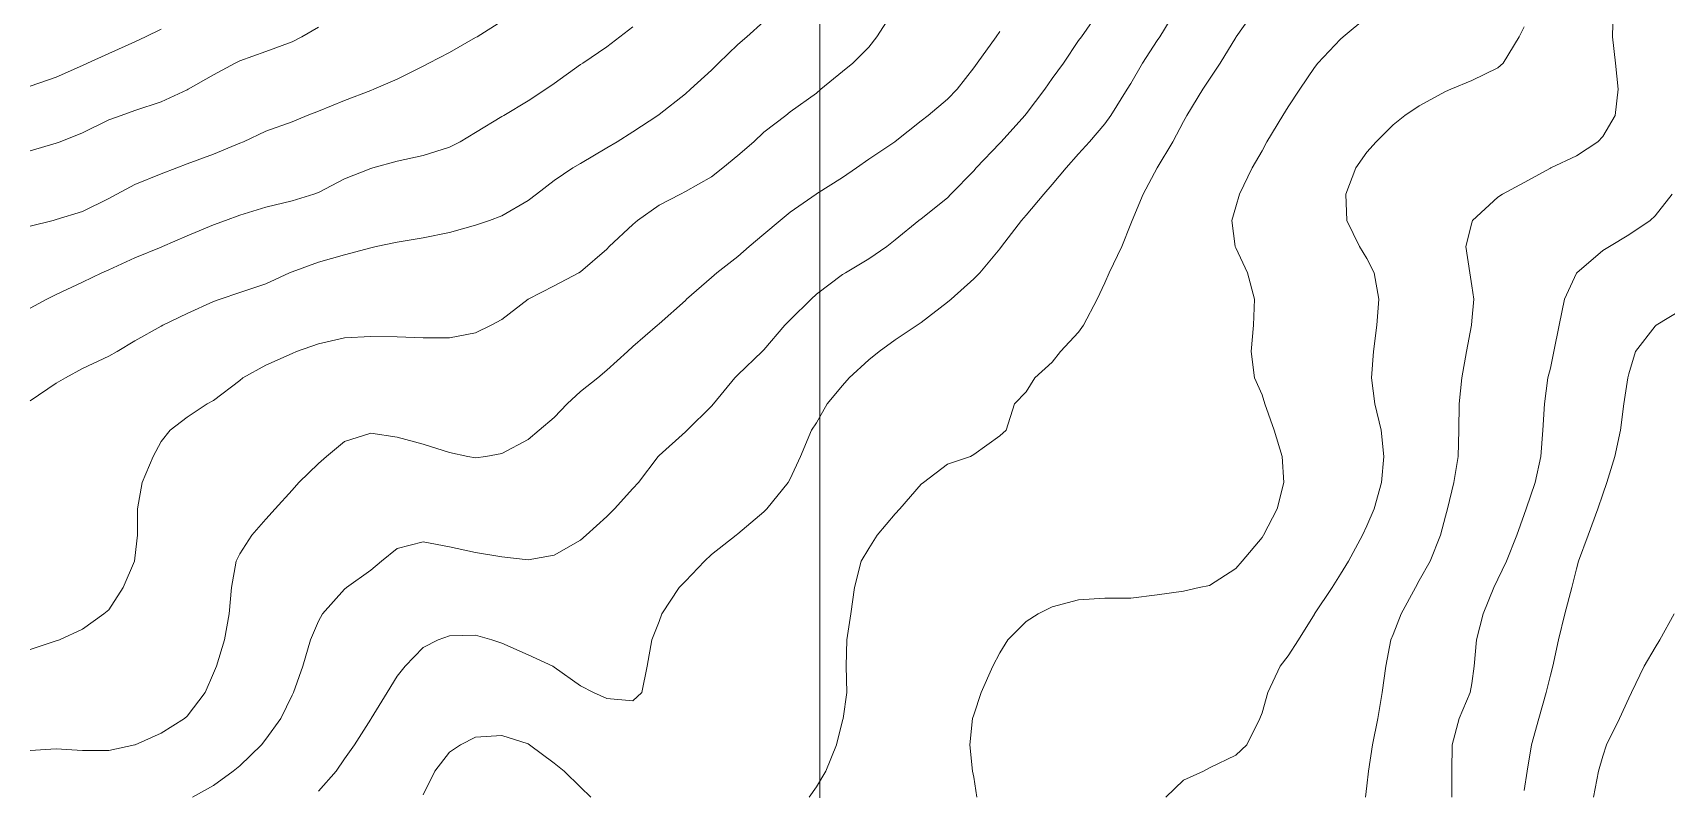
# Model space of a CAD drawing. Header units: centimetres. Extents: x 0 to 642158, y -847 to 649707.
# Drawn here: x 617151.8 to 617182.96, y 620236.4 to 620250.83 of the extents above; entities that cross this region are included whole.
import ezdxf

# ---------------------------------------------------------------- set-up
doc = ezdxf.new("R2010")
doc.units = ezdxf.units.CM
doc.header["$MEASUREMENT"] = 0
doc.layers.add('MEV_grille', color=254, linetype='Continuous', lineweight=9)
doc.layers.add('WAL_topographie 0.5', color=253, linetype='Continuous', lineweight=20)

# ---------------------------------------------------------------- blocks, each defined once
blk = doc.blocks.new('*U112')
at = {"layer": 'MEV_grille', "transparency": 33554687}
blk.add_lwpolyline([(0, 1825.476), (0, -1825.476)], dxfattribs=at)
blk = doc.blocks.new('*U113')
at = {"layer": 'MEV_grille', "color": 0, "linetype": 'ByBlock', "lineweight": -2, "transparency": 16777216}
blk.add_blockref('*U112', (1800, 0), dxfattribs=at)

msp = doc.modelspace()

# ---------------------------------------------------------------- linework, layer by layer
at = {"layer": 'WAL_topographie 0.5'}
for points in [[(617168.224, 620251.25), (617167.903, 620250.75), (617167.75, 620250.553), (617167.442, 620250.25), (617167.25, 620250.088), (617166.837, 620249.75), (617166.75, 620249.675), (617166.25, 620249.317), (617166.169, 620249.25), (617165.75, 620248.932), (617165.555, 620248.75), (617165.25, 620248.486), (617164.966, 620248.25), (617164.75, 620248.083), (617164.25, 620247.803), (617164.156, 620247.75), (617163.75, 620247.538), (617163.34, 620247.25), (617163.25, 620247.171), (617162.794, 620246.75), (617162.75, 620246.704), (617162.25, 620246.269), (617162.219, 620246.25), (617161.75, 620246.003), (617161.25, 620245.75), (617161.25, 620245.75), (617160.75, 620245.361), (617160.548, 620245.25), (617160.25, 620245.107), (617159.75, 620245.013), (617159.25, 620245.008), (617158.75, 620245.027), (617158.25, 620245.037), (617157.75, 620245.008), (617157.25, 620244.897), (617156.833, 620244.75), (617156.75, 620244.715), (617156.25, 620244.487), (617155.806, 620244.25), (617155.75, 620244.2), (617155.25, 620243.818), (617155.132, 620243.75), (617154.75, 620243.498), (617154.42, 620243.25), (617154.25, 620243.036), (617154.097, 620242.75), (617153.89, 620242.25), (617153.802, 620241.75), (617153.802, 620241.25), (617153.75, 620240.808), (617153.74, 620240.75), (617153.524, 620240.25), (617153.25, 620239.824), (617153.156, 620239.75), (617152.75, 620239.458), (617152.31, 620239.25), (617152.25, 620239.233), (617151.75, 620239.071)], [(617172.157, 620251.25), (617171.805, 620250.75), (617171.75, 620250.678), (617171.462, 620250.25), (617171.25, 620249.957), (617171.108, 620249.75), (617170.75, 620249.281), (617170.724, 620249.25), (617170.274, 620248.75), (617170.25, 620248.724), (617169.798, 620248.25), (617169.75, 620248.195), (617169.316, 620247.75), (617169.25, 620247.678), (617168.75, 620247.282), (617168.705, 620247.25), (617168.25, 620246.878), (617168.091, 620246.75), (617167.75, 620246.515), (617167.302, 620246.25), (617167.25, 620246.217), (617166.75, 620245.84), (617166.652, 620245.75), (617166.25, 620245.353), (617166.15, 620245.25), (617165.75, 620244.783), (617165.717, 620244.75), (617165.25, 620244.307), (617165.195, 620244.25), (617164.789, 620243.75), (617164.75, 620243.705), (617164.282, 620243.25), (617164.25, 620243.22), (617163.75, 620242.768), (617163.733, 620242.75), (617163.357, 620242.25), (617163.25, 620242.137), (617162.896, 620241.75), (617162.75, 620241.605), (617162.357, 620241.25), (617162.25, 620241.152), (617161.75, 620240.866), (617161.25, 620240.78), (617160.75, 620240.834), (617160.25, 620240.916), (617159.75, 620241.025), (617159.25, 620241.122), (617158.75, 620240.996), (617158.453, 620240.75), (617158.25, 620240.582), (617157.787, 620240.25), (617157.75, 620240.219), (617157.329, 620239.75), (617157.25, 620239.607), (617157.1, 620239.25), (617156.953, 620238.75), (617156.777, 620238.25), (617156.75, 620238.195), (617156.535, 620237.75), (617156.25, 620237.357), (617156.168, 620237.25), (617155.75, 620236.853), (617155.627, 620236.75), (617155.25, 620236.477), (617154.849, 620236.25)], [(617173.608, 620251.25), (617173.302, 620250.75), (617173.25, 620250.677), (617172.969, 620250.25), (617172.75, 620249.859), (617172.679, 620249.75), (617172.369, 620249.25), (617172.25, 620249.091), (617171.958, 620248.75), (617171.75, 620248.516), (617171.515, 620248.25), (617171.25, 620247.934), (617171.087, 620247.75), (617170.75, 620247.351), (617170.665, 620247.25), (617170.284, 620246.75), (617170.25, 620246.707), (617169.867, 620246.25), (617169.75, 620246.137), (617169.323, 620245.75), (617169.25, 620245.688), (617168.75, 620245.306), (617168.672, 620245.25), (617168.25, 620244.973), (617167.949, 620244.75), (617167.75, 620244.593), (617167.377, 620244.25), (617167.25, 620244.101), (617166.954, 620243.75), (617166.75, 620243.391), (617166.658, 620243.25), (617166.446, 620242.75), (617166.25, 620242.325), (617166.213, 620242.25), (617165.805, 620241.75), (617165.75, 620241.696), (617165.25, 620241.273), (617165.222, 620241.25), (617164.75, 620240.877), (617164.614, 620240.75), (617164.25, 620240.373), (617164.13, 620240.25), (617163.802, 620239.75), (617163.75, 620239.599), (617163.608, 620239.25), (617163.52, 620238.75), (617163.422, 620238.25), (617163.25, 620238.091), (617162.75, 620238.133), (617162.5, 620238.25), (617162.25, 620238.373), (617161.75, 620238.733), (617161.723, 620238.75), (617161.25, 620238.967), (617160.75, 620239.192), (617160.562, 620239.25), (617160.25, 620239.344), (617159.75, 620239.33), (617159.536, 620239.25), (617159.25, 620239.104), (617158.903, 620238.75), (617158.75, 620238.56), (617158.562, 620238.25), (617158.259, 620237.75), (617158.25, 620237.737), (617157.937, 620237.25), (617157.75, 620236.983), (617157.587, 620236.75), (617157.25, 620236.366)], [(617175.115, 620251.25), (617174.76, 620250.75), (617174.75, 620250.734), (617174.451, 620250.25), (617174.25, 620249.942), (617174.121, 620249.75), (617173.815, 620249.25), (617173.75, 620249.137), (617173.547, 620248.75), (617173.25, 620248.25), (617173.25, 620248.25), (617172.984, 620247.75), (617172.776, 620247.25), (617172.75, 620247.181), (617172.576, 620246.75), (617172.332, 620246.25), (617172.25, 620246.06), (617172.107, 620245.75), (617171.848, 620245.25), (617171.75, 620245.117), (617171.406, 620244.75), (617171.25, 620244.544), (617170.919, 620244.25), (617170.75, 620243.981), (617170.531, 620243.75), (617170.372, 620243.25), (617170.25, 620243.141), (617169.75, 620242.786), (617169.687, 620242.75), (617169.25, 620242.603), (617168.791, 620242.25), (617168.75, 620242.221), (617168.341, 620241.75), (617168.25, 620241.658), (617167.908, 620241.25), (617167.75, 620240.994), (617167.605, 620240.75), (617167.479, 620240.25), (617167.409, 620239.75), (617167.328, 620239.25), (617167.319, 620238.75), (617167.333, 620238.25), (617167.258, 620237.75), (617167.25, 620237.715), (617167.132, 620237.25), (617166.932, 620236.75), (617166.75, 620236.448), (617166.61, 620236.25)], [(617177.25, 620251.122), (617176.798, 620250.75), (617176.75, 620250.707), (617176.314, 620250.25), (617176.25, 620250.167), (617175.97, 620249.75), (617175.75, 620249.418), (617175.65, 620249.25), (617175.341, 620248.75), (617175.25, 620248.579), (617175.063, 620248.25), (617174.819, 620247.75), (617174.75, 620247.509), (617174.676, 620247.25), (617174.741, 620246.75), (617174.75, 620246.728), (617174.976, 620246.25), (617175.106, 620245.75), (617175.086, 620245.25), (617175.041, 620244.75), (617175.109, 620244.25), (617175.25, 620243.924), (617175.304, 620243.75), (617175.485, 620243.25), (617175.634, 620242.75), (617175.667, 620242.25), (617175.54, 620241.75), (617175.28, 620241.25), (617175.25, 620241.206), (617174.871, 620240.75), (617174.75, 620240.614), (617174.25, 620240.288), (617174.05, 620240.25), (617173.75, 620240.183), (617173.25, 620240.109), (617172.75, 620240.047), (617172.25, 620240.046), (617171.75, 620240.015), (617171.25, 620239.882), (617170.978, 620239.75), (617170.75, 620239.599), (617170.401, 620239.25), (617170.25, 620239.003), (617170.113, 620238.75), (617169.89, 620238.25), (617169.75, 620237.821), (617169.73, 620237.75), (617169.676, 620237.25), (617169.73, 620236.75), (617169.75, 620236.637), (617169.811, 620236.25)], [(617181.946, 620251.25), (617181.938, 620250.75), (617181.99, 620250.25), (617182.047, 620249.75), (617181.985, 620249.25), (617181.75, 620248.848), (617181.658, 620248.75), (617181.25, 620248.481), (617180.761, 620248.25), (617180.75, 620248.244), (617180.25, 620247.97), (617179.838, 620247.75), (617179.75, 620247.695), (617179.267, 620247.25), (617179.25, 620247.206), (617179.135, 620246.75), (617179.212, 620246.25), (617179.25, 620246), (617179.288, 620245.75), (617179.25, 620245.333), (617179.244, 620245.25), (617179.148, 620244.75), (617179.06, 620244.25), (617179.012, 620243.75), (617179.003, 620243.25), (617178.989, 620242.75), (617178.908, 620242.25), (617178.786, 620241.75), (617178.75, 620241.613), (617178.655, 620241.25), (617178.458, 620240.75), (617178.25, 620240.382), (617178.176, 620240.25), (617177.905, 620239.75), (617177.75, 620239.356), (617177.71, 620239.25), (617177.612, 620238.75), (617177.542, 620238.25), (617177.461, 620237.75), (617177.36, 620237.25), (617177.279, 620236.75), (617177.25, 620236.467), (617177.222, 620236.25)], [(617160.75, 620251.05), (617160.277, 620250.75), (617160.25, 620250.734), (617159.75, 620250.452), (617159.359, 620250.25), (617159.25, 620250.193), (617158.75, 620249.942), (617158.307, 620249.75), (617158.25, 620249.728), (617157.75, 620249.533), (617157.25, 620249.334), (617157.037, 620249.25), (617156.75, 620249.129), (617156.25, 620248.949), (617155.82, 620248.75), (617155.75, 620248.721), (617155.25, 620248.515), (617154.75, 620248.326), (617154.549, 620248.25), (617154.25, 620248.138), (617153.75, 620247.936), (617153.403, 620247.75), (617153.25, 620247.667), (617152.75, 620247.417), (617152.25, 620247.264), (617152.192, 620247.25), (617151.75, 620247.141)], [(617165.75, 620251.04), (617165.423, 620250.75), (617165.25, 620250.602), (617164.884, 620250.25), (617164.75, 620250.112), (617164.348, 620249.75), (617164.25, 620249.663), (617163.75, 620249.268), (617163.725, 620249.25), (617163.25, 620248.939), (617162.948, 620248.75), (617162.75, 620248.63), (617162.25, 620248.336), (617162.104, 620248.25), (617161.75, 620248.012), (617161.409, 620247.75), (617161.25, 620247.626), (617160.75, 620247.339), (617160.515, 620247.25), (617160.25, 620247.158), (617159.75, 620247.016), (617159.25, 620246.915), (617158.75, 620246.835), (617158.354, 620246.75), (617158.25, 620246.728), (617157.75, 620246.59), (617157.25, 620246.453), (617156.75, 620246.272), (617156.697, 620246.25), (617156.25, 620246.042), (617155.75, 620245.872), (617155.375, 620245.75), (617155.25, 620245.705), (617154.75, 620245.476), (617154.281, 620245.25), (617154.25, 620245.233), (617153.75, 620244.951), (617153.409, 620244.75), (617153.25, 620244.664), (617152.75, 620244.424), (617152.425, 620244.25), (617152.25, 620244.149), (617151.75, 620243.807)], [(617163.25, 620250.943), (617163.003, 620250.75), (617162.75, 620250.557), (617162.295, 620250.25), (617162.25, 620250.219), (617161.75, 620249.857), (617161.592, 620249.75), (617161.25, 620249.529), (617160.79, 620249.25), (617160.75, 620249.228), (617160.25, 620248.924), (617159.952, 620248.75), (617159.75, 620248.645), (617159.25, 620248.49), (617158.75, 620248.377), (617158.286, 620248.25), (617158.25, 620248.24), (617157.75, 620248.039), (617157.25, 620247.782), (617157.161, 620247.75), (617156.75, 620247.623), (617156.25, 620247.505), (617155.75, 620247.349), (617155.48, 620247.25), (617155.25, 620247.165), (617154.75, 620246.954), (617154.279, 620246.75), (617154.25, 620246.738), (617153.75, 620246.534), (617153.25, 620246.309), (617153.118, 620246.25), (617152.75, 620246.073), (617152.25, 620245.837), (617152.073, 620245.75), (617151.75, 620245.574)], [(617157.25, 620250.936), (617156.936, 620250.75), (617156.75, 620250.657), (617156.25, 620250.473), (617155.75, 620250.292), (617155.662, 620250.25), (617155.25, 620250.026), (617154.766, 620249.75), (617154.75, 620249.741), (617154.25, 620249.512), (617153.75, 620249.343), (617153.486, 620249.25), (617153.25, 620249.166), (617152.75, 620248.921), (617152.325, 620248.75), (617152.25, 620248.72), (617151.75, 620248.575)], [(617154.25, 620250.898), (617153.952, 620250.75), (617153.75, 620250.654), (617153.25, 620250.434), (617152.849, 620250.25), (617152.75, 620250.204), (617152.25, 620249.98), (617151.75, 620249.806)], [(617170.25, 620250.849), (617170.181, 620250.75), (617169.818, 620250.25), (617169.75, 620250.158), (617169.432, 620249.75), (617169.25, 620249.563), (617168.88, 620249.25), (617168.75, 620249.147), (617168.25, 620248.752), (617168.247, 620248.75), (617167.75, 620248.417), (617167.515, 620248.25), (617167.25, 620248.067), (617166.75, 620247.754), (617166.744, 620247.75), (617166.25, 620247.407), (617166.059, 620247.25), (617165.75, 620246.99), (617165.467, 620246.75), (617165.25, 620246.56), (617164.848, 620246.25), (617164.75, 620246.163), (617164.275, 620245.75), (617164.25, 620245.725), (617163.75, 620245.275), (617163.72, 620245.25), (617163.25, 620244.843), (617163.145, 620244.75), (617162.75, 620244.394), (617162.582, 620244.25), (617162.25, 620243.988), (617161.994, 620243.75), (617161.75, 620243.49), (617161.463, 620243.25), (617161.25, 620243.075), (617160.75, 620242.806), (617160.446, 620242.75), (617160.25, 620242.722), (617160.101, 620242.75), (617159.75, 620242.823), (617159.25, 620242.985), (617158.75, 620243.115), (617158.25, 620243.193), (617157.75, 620243.032), (617157.402, 620242.75), (617157.25, 620242.613), (617156.877, 620242.25), (617156.75, 620242.109), (617156.423, 620241.75), (617156.25, 620241.556), (617155.978, 620241.25), (617155.75, 620240.89), (617155.684, 620240.75), (617155.595, 620240.25), (617155.546, 620239.75), (617155.458, 620239.25), (617155.305, 620238.75), (617155.25, 620238.619), (617155.091, 620238.25), (617154.75, 620237.796), (617154.699, 620237.75), (617154.25, 620237.476), (617153.754, 620237.25), (617153.75, 620237.248), (617153.25, 620237.145), (617152.75, 620237.145), (617152.25, 620237.174), (617151.75, 620237.141)], [(617180.25, 620250.943), (617180.155, 620250.75), (617179.85, 620250.25), (617179.75, 620250.16), (617179.25, 620249.92), (617178.854, 620249.75), (617178.75, 620249.705), (617178.25, 620249.434), (617177.977, 620249.25), (617177.75, 620249.07), (617177.43, 620248.75), (617177.25, 620248.548), (617177.039, 620248.25), (617176.846, 620247.75), (617176.869, 620247.25), (617177.112, 620246.75), (617177.25, 620246.523), (617177.392, 620246.25), (617177.48, 620245.75), (617177.442, 620245.25), (617177.379, 620244.75), (617177.336, 620244.25), (617177.402, 620243.75), (617177.524, 620243.25), (617177.573, 620242.75), (617177.527, 620242.25), (617177.387, 620241.75), (617177.25, 620241.426), (617177.164, 620241.25), (617176.9, 620240.75), (617176.75, 620240.502), (617176.59, 620240.25), (617176.254, 620239.75), (617176.25, 620239.742), (617175.943, 620239.25), (617175.75, 620238.95), (617175.596, 620238.75), (617175.36, 620238.25), (617175.25, 620237.86), (617175.21, 620237.75), (617174.958, 620237.25), (617174.75, 620237.054), (617174.25, 620236.809), (617174.136, 620236.75), (617173.75, 620236.577), (617173.417, 620236.25)], [(617183.074, 620247.75), (617182.75, 620247.338), (617182.656, 620247.25), (617182.25, 620246.972), (617181.877, 620246.75), (617181.75, 620246.677), (617181.256, 620246.25), (617181.25, 620246.242), (617181.023, 620245.75), (617180.917, 620245.25), (617180.816, 620244.75), (617180.75, 620244.434), (617180.704, 620244.25), (617180.639, 620243.75), (617180.609, 620243.25), (617180.567, 620242.75), (617180.458, 620242.25), (617180.287, 620241.75), (617180.25, 620241.645), (617180.108, 620241.25), (617179.911, 620240.75), (617179.75, 620240.411), (617179.675, 620240.25), (617179.466, 620239.75), (617179.339, 620239.25), (617179.298, 620238.75), (617179.25, 620238.421), (617179.221, 620238.25), (617179.014, 620237.75), (617178.875, 620237.25), (617178.871, 620236.75), (617178.872, 620236.25)], [(617183.25, 620245.545), (617182.769, 620245.25), (617182.75, 620245.236), (617182.376, 620244.75), (617182.25, 620244.325), (617182.23, 620244.25), (617182.153, 620243.75), (617182.087, 620243.25), (617181.979, 620242.75), (617181.829, 620242.25), (617181.75, 620242.027), (617181.658, 620241.75), (617181.47, 620241.25), (617181.29, 620240.75), (617181.25, 620240.608), (617181.159, 620240.25), (617181.025, 620239.75), (617180.905, 620239.25), (617180.795, 620238.75), (617180.75, 620238.581), (617180.673, 620238.25), (617180.528, 620237.75), (617180.389, 620237.25), (617180.306, 620236.75), (617180.25, 620236.383)], [(617183.111, 620239.75), (617182.838, 620239.25), (617182.75, 620239.104), (617182.542, 620238.75), (617182.299, 620238.25), (617182.25, 620238.143), (617182.071, 620237.75), (617181.82, 620237.25), (617181.75, 620237.035), (617181.671, 620236.75), (617181.576, 620236.25)], [(617162.449, 620236.25), (617162.25, 620236.442), (617161.936, 620236.75), (617161.75, 620236.904), (617161.279, 620237.25), (617161.25, 620237.27), (617160.75, 620237.429), (617160.25, 620237.398), (617159.961, 620237.25), (617159.75, 620237.111), (617159.473, 620236.75), (617159.25, 620236.298)]]:
    msp.add_lwpolyline(points, dxfattribs=at)

# ---------------------------------------------------------------- block references
at = {"layer": 'MEV_grille', "transparency": 33554687}
msp.add_blockref('*U113', (615366.814, 620593.644), dxfattribs=at)

doc.saveas('drawing.dxf')
